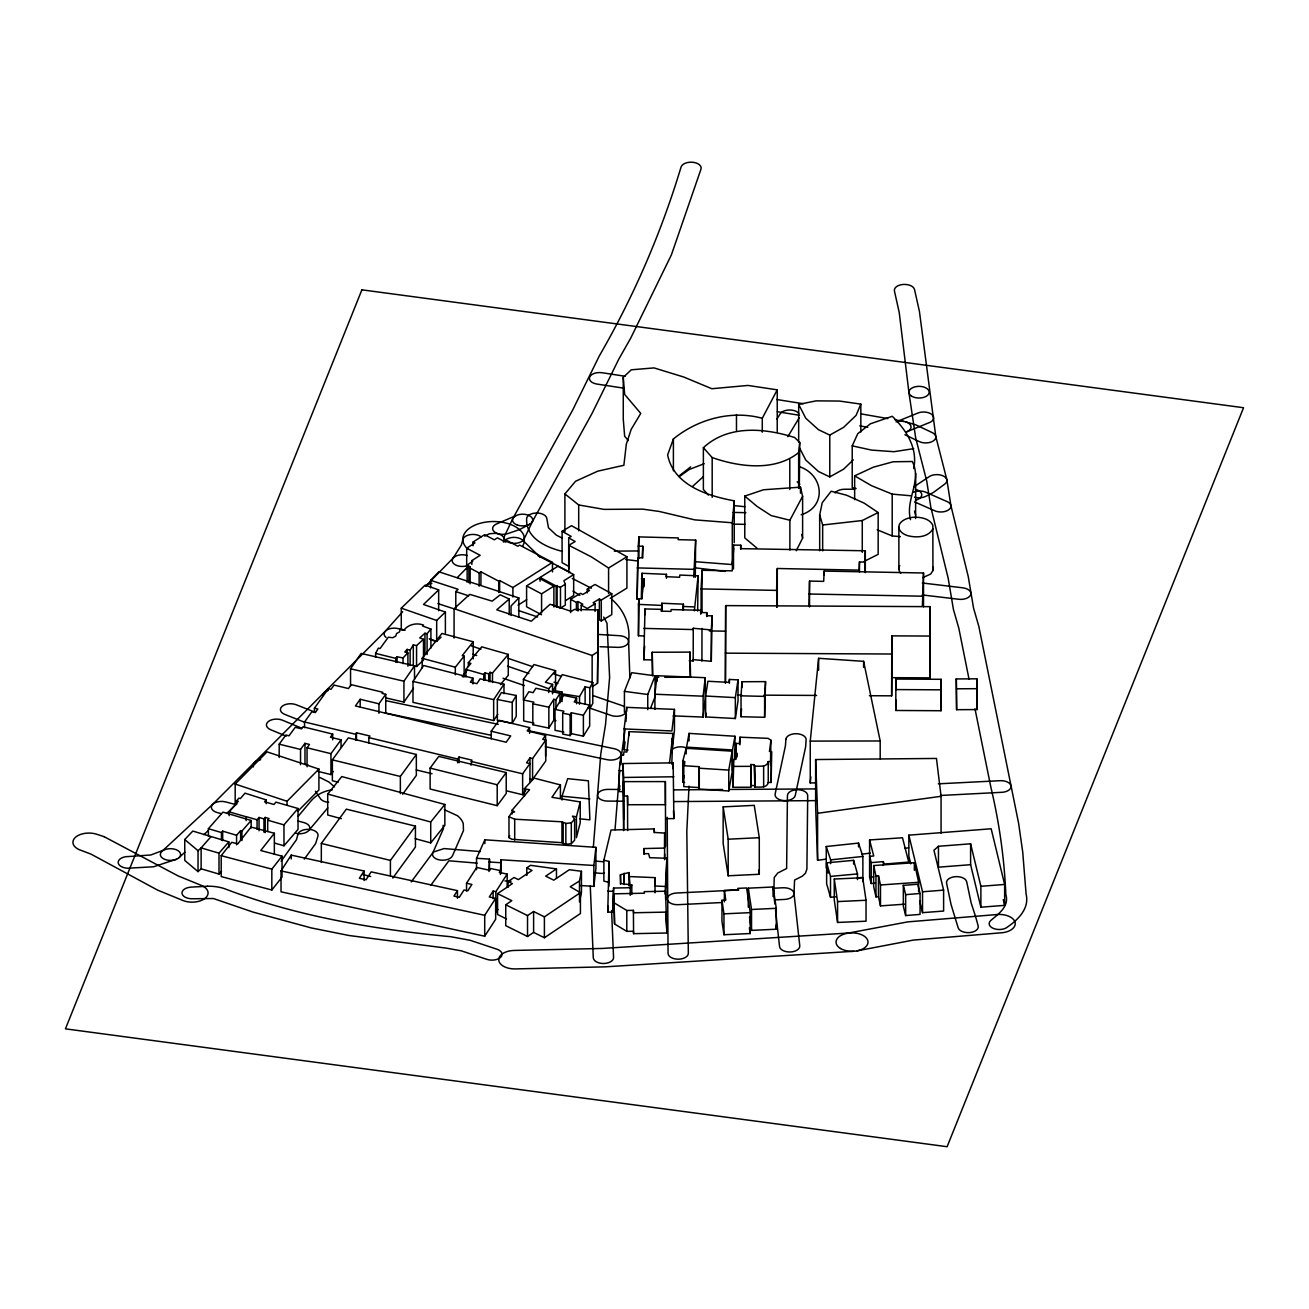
<?xml version="1.0" encoding="UTF-8"?>
<svg xmlns="http://www.w3.org/2000/svg" width="1309" height="1309" viewBox="0 0 1309 1309"><rect width="100%" height="100%" fill="white"/><g stroke="black" fill="none" stroke-linecap="round" stroke-linejoin="round"><path stroke-width="1.5" d="M608.849 886.291L609.012 882.331L603.874 881.137L603.874 860.226L611.041 830.021L654.205 828.908L654.5 832.459L664.677 833.064L664.596 848.068L643.979 848.559L643.766 853.664L648.577 853.664L649.706 857.69L666.87 858.295L665.577 899.316M664.645 859.604L664.677 853.975M725.382 683.02L725.677 605.609L930.224 606.656L930.061 677.866L891.773 677.669L891.773 635.863L930.061 636.059L930.061 677.866M725.464 683.069L725.677 605.609M869.356 695.717L891.658 695.832L891.773 635.863M891.658 695.832L891.773 677.669M930.061 636.059L930.224 606.656M941.007 710.738L941.007 689.827L895.798 689.581L895.88 679.06L941.089 679.306L941.007 710.738L895.798 710.476L895.88 699.955M941.007 689.827L941.089 679.306M592.143 686.832L597.509 683.298L598.213 609.912L574.242 609.47L571.329 611.401L550.107 604.267L531.323 621.219L496.749 609.814L509.217 599.015L500.218 594.81L492.168 601.142L469.751 594.368L454.076 608.685L454.076 638.072M597.509 683.298L598.213 609.912M854.646 499.743L854.646 475.854L873.381 467.166L893.196 461.766L912.291 461.504C922.354 481.058 905.043 499.318 910.524 519.64M915.596 518.56L915.678 473.236M734.84 753.231L736.918 753.379L735.985 759.302L733.547 759.547L733.122 787.298L750.777 787.233L750.957 764.521L754.115 764.751L754.966 787.118C759.253 786.807 767.074 788.525 768.236 782.504L771.181 782.438L771.492 751.628L769.447 751.448L770.952 740.223L768.105 738.358L739.978 737.196L739.389 743.561L736.083 743.414L734.84 758.925M771.181 782.438L771.492 751.628M629.874 677.898L628.598 641.263C630.594 625.146 623.918 609.749 611.761 599.375M701.1 588.919L702.033 570.266L732.238 570.855L733.498 545.068L740.747 545.215L740.599 548.651L865.331 550.778L864.774 562.068L859.473 561.97L859.097 570.119L777.301 568.499L776.581 590.392L701.1 588.919L701.1 612.808M809.027 605.952L809.535 581.081L823.672 581.376L824.179 571.068L923.516 572.998L923.516 606.836M630.104 886.078L628.974 872.563L620.433 874.723L620.81 883.559L631.805 884.933L630.234 887.715L613.594 888.042L612.841 912.209L607.752 912.062L609.012 861.437L603.874 860.226M607.752 912.062L607.998 906.106M667.197 817.291L668.065 953.41A10.128 5.858 0 0 0 678.291 959.202A10.128 5.858 0 0 0 688.338 953.296L686.816 831.33L689.009 786.153M922.387 606.149L923.516 572.998M651.718 659.932L643.815 659.736L644.993 608.947L661.372 609.339L661.258 611.156L670.993 611.401L671.108 609.569L700.708 610.272L700.593 612.514L706.778 612.661L706.778 616.572M643.815 628.385L693.181 629.564L693.263 628.255L711.278 629.973L712.129 615.852L706.598 615.721L706.778 612.661M712.129 615.852L711.278 661.34L693.263 659.605L693.181 660.914L689.238 660.816M625.964 721.488L626.373 714.305M643.815 659.736L644.65 646.139M741.041 695.832L741.941 681.744L765.552 681.629L764.62 717.299L741.041 716.727L741.041 695.832L764.62 696.388L765.552 681.629M741.041 716.727L741.548 708.676M665.07 894.063L666.87 858.295M733.122 787.298L733.547 759.547M638.268 557.912L638.268 546.148L642.817 546.262L642.064 557.814L637.827 557.732L637.139 599.26L637.827 557.732M693.705 577.187L695.668 540.093L678.127 539.652L678.242 537.917L638.923 536.903L638.268 546.148M695.275 577.302L695.668 540.093M619.779 770.216L615.034 829.644M620.237 764.374L625.097 729.326M593.337 847.136L600.782 753.984L605.527 724.532L609.618 677.457L607 623.231L603.727 617.079M694.784 561.676L732.287 564.572L732.287 522.766L734.234 500.84C707.449 495.833 673.742 485.328 667.623 454.927L673.399 438.957C697.844 419.011 731.453 409.913 762.28 418.275L777.235 389.853L748.044 385.435L711.818 388.724L683.789 377.041L654.025 367.911L631.282 369.809L623.264 377.319L623.264 419.125L624.655 436.241L628.369 440.626M732.287 564.572L733.711 548.635M750.777 787.233L750.957 764.521M816.243 782.897L810.255 782.913L810.255 741.107L818.616 658.296L863.613 661.34L880.188 740.976L880.188 758.893M810.255 782.913L810.86 776.859M798.654 488.388L798.654 452.554L799.734 442.475L794.678 437.533C764.898 428.059 728.148 424.574 703.375 447.711L703.375 489.501L708.414 495.129M799.308 488.306L799.734 442.475M661.585 611.27L661.83 603.236L683.363 604.169L683.363 610.059M654.909 709.429L654.909 694.228L657.003 675.722L705.224 677.686L705.224 698.597L703.129 717.087L672.99 715.859M703.129 717.087L703.129 696.192L705.224 677.686M579.707 885.489L593.861 886.357L593.861 865.462L595.922 847.332L484.886 839.805L476.525 858.295L476.525 869.683M593.861 886.357L595.922 868.243L595.922 847.332M623.117 791.667L619.173 791.503L619.173 770.592L620.941 755.162L623.559 755.26L623.935 751.89L626.864 752.004L629.22 731.649L672.924 733.465L671.779 764.178M619.173 791.503L619.844 785.711M669.521 762.869L672.924 733.465M624.131 728.933L626.7 707.351L674.462 709.38L671.91 730.962L624.131 728.933L624.131 749.828L628.124 750.008M641.312 598.36L641.966 573.277L666.445 574.34L666.445 578.267M644.224 635.994L638.448 635.749L638.448 604.398L639.119 598.72L641.737 598.835L644.126 578.889L641.312 578.774M624.131 749.828L625.064 741.99M638.448 635.749L639.119 598.72M694.359 610.845L698.122 575.829L679.829 575.044L679.567 577.269L666.15 576.68L666.445 574.34M697.648 611.074L698.122 575.829M683.069 610.37L683.363 604.169M770.445 764.865L770.952 740.223M735.331 718.526L735.331 697.632L738.031 679.895L729.44 679.42L728.982 682.398L707.891 681.253L705.633 696.028L705.633 716.923L735.331 718.526L738.031 700.806L738.031 679.895M705.633 716.923L706.189 713.241M500.414 874.445L500.905 859.784L593.861 865.462M488.977 871.499L489.484 859.097L476.525 858.295M689.041 733.384L686.571 747.128L732.5 749.992L734.954 736.247L689.041 733.384L689.041 740.976M684.574 782.438L682.742 782.307L682.742 761.413L686.178 748.257L732.173 751.186L732.173 772.081L728.753 790.98L699.022 789.098L699.284 766.698L683.805 765.716L683.805 786.611L699.284 787.609L699.284 766.698M682.742 782.307L683.952 775.664M699.022 789.098L699.284 787.609M728.753 790.98L728.753 770.085L732.173 751.186M683.805 765.716L684.574 761.527L682.742 761.413M581.458 871.287L581.458 892.182L579.494 901.885L579.494 880.99L581.458 871.287L569.35 869.716L553.789 880.172L545.673 876.146L556.472 868.914L556.472 878.404M819.679 550.778L819.679 514.944L822.232 502.721L831.182 491.235L846.547 495.195L864.235 503.18L878.159 512.555L878.159 554.361L864.038 561.446M612.841 912.209L613.594 888.042M580.214 801.959L580.214 822.854L576.435 837.695L576.435 816.8L580.214 801.959L551.94 797.296L560.416 784.909L534.137 778.135L524.385 788.738L524.385 796.347M771.181 761.527L768.236 761.593C767.074 767.614 759.253 765.896 754.966 766.207L754.115 764.751M562.036 800.012L562.036 796.216L567.697 778.642L588.396 780.818L589.884 819.843L579.936 818.861M576.435 816.8L572.442 816.162L574.635 819.254L574.635 840.165L571.313 843.732L565.848 844.338L561.954 842.701L511.852 839.282L508.988 837.645L508.988 816.734L511.492 812.922L514.617 811.924L512.048 810.238L529.572 789.736L524.385 788.738M508.988 837.645L509.676 835.584M624.426 712.276L624.426 691.365L631.756 672.695L655.089 675.82L655.089 696.715L650.688 707.924M647.759 709.691L647.759 694.49L655.089 675.82M860.831 404.105L856.086 415.378L843.634 427.339L829.775 435.095L818.485 429.712L805.755 418.226L798.67 404.399L816.096 400.865L839.527 401.061L860.831 404.105L860.831 431.97M512.801 518.626L504.587 535.888A10.128 5.858 0 0 0 511.508 543.137A10.128 5.858 0 0 0 524.058 539.128L532.468 521.457M856.086 488.502L852.224 487.668L852.224 445.862L857.771 433.672L870.387 423.805L892.247 416.295C906.27 429.957 917.936 448.087 913.747 468.557M281.091 861.273L296.472 839.707L297.945 834.275A10.128 5.858 0 0 1 309.513 829.399A10.128 5.858 0 0 1 317.956 836.075L315.633 843.569L304.31 859.129M574.635 819.254L571.313 822.837L565.848 823.443L561.954 821.807L514.699 819.205L508.988 816.734M757.077 548.226L744.772 537.901L744.772 496.095L763.556 489.762L800.47 487.161L802.613 496.307L789.883 520.246L789.883 550.091M796.248 550.778L802.613 538.114L802.613 496.307M375.618 657.2L375.618 653.404L378.317 648.184L380.085 648.511L388.331 637.205L392.716 637.728L395.743 636.092L396.529 633.621L399.556 631.854L400.129 629.154L403.99 630.104C408.244 624.295 417.015 622.462 423.543 625.146L422.545 625.98L430.906 629.073L430.906 648.07M522.798 546.082L524.336 542.139L523.895 535.61A31.187 17.999 0 0 0 515.664 526.856L513.341 525.613A31.285 18.064 0 0 0 505.798 522.978A30.762 17.77 0 0 0 497.24 521.653A31.023 17.917 0 0 0 474.922 525.138L472.565 526.3A30.598 17.672 0 0 0 466.577 530.767A31.04 17.917 0 0 0 465.824 547.015A30.909 17.835 0 0 0 467.984 549.224M512.981 518.266L572.769 409.848L599.309 355.917C633.834 296.259 661.176 232.871 681.105 166.898A10.128 5.858 0 0 1 692.985 162.283A10.128 5.858 0 0 1 700.986 169.139L671.37 254.928L630.774 338.017L618.666 359.402L592.159 413.235L532.288 521.816M579.527 704.226L579.527 696.617L585.107 686.849L589.786 687.749L592.781 682.529L562.232 674.626L553.249 690.367L562.052 692.068L562.052 701.575M512.212 723.337L512.212 702.426L516.237 695.488L501.38 692.576L497.338 699.497L497.338 720.408L512.212 723.337L516.237 716.399L516.237 695.488M561.136 701.264L562.052 692.068M410.126 665.463L410.126 650.262L413.317 644.862L416.557 645.582L423.494 639.299L419.731 637.941L424.95 633.245L427.094 633.654L430.906 629.073M776.973 419.076L780.082 413.922A10.128 5.858 0 0 1 789.065 409.995A10.128 5.858 0 0 1 798.768 413.3M787.838 436.682L799.226 417.767M555.032 709.396L563.639 695.374L576.565 698.073L574.242 701.886L589.655 705.093L583.389 715.254L571.346 712.75L571.346 733.662L570.119 735.609L562.69 734.071L562.69 713.16L563.884 711.212L555.032 709.396L555.032 730.291L563.884 732.124M571.346 733.662L583.389 736.165L589.655 725.988L589.655 705.093M559.99 693.328L555.949 699.775L553.772 699.317L553.772 720.212L548.847 728.099L532.828 724.728L533.876 723.075L523.682 720.915L523.682 700.02L528.836 691.741L533.123 692.641L535.872 688.239L559.99 693.328L559.99 702.818M548.847 728.099L548.847 707.204L553.772 699.317M570.119 735.609L570.119 714.714L571.346 712.75M532.828 724.728L532.828 703.817L533.876 702.164L523.682 700.02M466.544 890.84L466.544 883.248L476.721 867.458L489.681 870.289L490.81 868.538L500.414 870.632L499.285 872.383L507.172 874.101L495.833 891.674L493.117 891.085L489.304 896.976L495.653 898.367L495.653 919.278L484.706 936.213L281.026 891.822L281.026 870.91L291.236 855.121L364.082 870.992L359.37 878.29L366.045 879.746L371.151 871.859L457.446 890.644L457.446 898.252M457.446 890.644L453.945 896.092L459.312 897.27L463.975 890.022L467.771 890.856L471.911 884.426L466.544 883.248M932.941 528.721C928.31 537.606 915.956 537.983 907.366 535.577A17.361 10.014 0 0 1 898.874 527.216A17.05 9.85 0 0 1 914.353 517.202C921.127 517.202 929.554 518.544 932.842 525.285L932.941 570.528L930.699 574.029L922.845 577.613M484.706 936.213L484.706 915.302L495.653 898.367M497.895 909.379L495.833 912.586L495.833 891.674M497.78 714.37L493.657 720.539L412.99 702.344L412.99 681.433L423.641 665.512L473.007 678.209L473.007 683.92M473.007 678.209L470.373 682.153L476.918 683.642L480.125 678.847L503.981 684.231L503.981 693.721M493.657 720.539L493.657 699.628L503.981 684.231M350.55 685.9L350.55 668.801L361.12 653.436L414.511 665.839L414.511 679.142M386.155 697.975L403.941 702.099L403.941 681.204L414.511 665.839M403.941 702.099L413.464 688.272M355.475 739.929L356.473 732.795L369.94 736.034L368.827 737.605L368.827 743.316M471.011 765.192L471.894 760.136L459.05 757.044L457.643 759.007L457.643 762.803M523.404 700.331L523.404 679.42L533.99 664.53L555.556 670.683L555.556 689.696M314.422 711.981L314.422 708.185L328.363 688.665L331.013 689.303L334.04 685.065L348.472 688.55L351.237 684.672L382.866 692.297L382.064 693.41L385.746 694.31L378.955 703.8L360.171 699.284L355.426 705.944L506.158 742.236L510.674 735.903L491.219 731.224L491.219 738.816M491.219 731.224L499.04 720.277L529.572 727.608L527.2 730.913L545.575 735.347L542.728 739.323L545.788 740.06L532.583 758.549L529.998 757.927L526.529 762.803L529.932 763.605L522.635 773.815L522.635 794.727L506.747 790.898M304.555 727.673L304.555 721.979L311.886 711.736L315.305 712.571L317.842 709.003L314.422 708.185M452.979 558.37L461.439 544.839L462.911 539.373A10.128 5.858 0 0 1 470.536 534.596A10.128 5.858 0 0 1 481.107 536.821M529.998 778.839L532.583 779.444L545.788 760.954L545.788 740.06M522.635 794.727L525.76 790.341M279.193 757.486L279.193 744.183L285.869 735.036L288.994 735.822L295.245 727.297L301.528 728.851L303.034 726.79L332.682 734.087L330.424 737.212L341.06 739.83L341.06 747.423M307.059 766.796L307.059 747.783L309.48 744.461L304.981 743.348L300.53 749.435L300.53 764.636M338.197 782.177L332.371 780.753L332.371 759.858L348.341 737.867L416.344 754.475L416.344 775.386L402.648 794.236M400.358 793.581L400.358 776.466L416.344 754.475M318.087 771.41L330.948 774.584L330.948 753.673L341.06 739.83M330.948 774.584L333.206 771.508M321.327 862.435L321.327 843.438L346.329 809.158L415.428 826.143L415.428 847.054L392.798 878.061M390.409 875.623L390.409 860.422L415.428 826.143M430.121 768.105L438.744 756.406L506.223 772.555L506.223 793.467L497.207 805.673L430.121 789.016L430.121 768.105L497.207 784.778L506.223 772.555M411.206 881.922L433.312 852.077L444.062 848.576L480.338 851.586M430.661 885.424L448.889 860.798L477.18 863.138M274.35 833.26L260.736 850.523L282.04 856.168L282.04 877.079L271.83 890.022L221.205 876.588L221.205 855.677L231.742 842.292L237.763 843.896L251.05 827.059L274.35 833.26L274.35 854.172M271.83 890.022L271.83 869.127L282.04 856.168M422.185 667.852L422.185 658.345L441.951 633.441L473.203 641.786L473.203 658.885M473.203 641.786L462.224 655.596L464.139 656.104L464.139 676.998L462.224 676.491M455.319 674.789L455.319 667.197L464.139 656.104M463.435 674.953L467.1 670.355M341.322 818.665L327.708 814.983L327.708 794.072L341.796 776.564L444.847 804.462L444.847 825.357L430.726 842.881L415.182 838.676M430.726 842.881L430.726 821.987L444.847 804.462M395.793 662.174L395.793 658.378L397.085 656.774L403.008 657.952L407.901 652.847L404.759 651.98L407.164 649.395L410.126 650.262M298.207 816.276L310.887 801.124C316.205 794.759 324.125 790.832 332.322 789.802M295.294 833.178A10.128 5.858 0 0 0 308.875 830.397L327.741 807.898M564.899 531.765L564.899 493.935L575.567 481.254L597.788 471.158L623.869 465.284L626.324 444.144L631.167 429.385L640.739 413.415L624.655 394.434L623.264 377.319M488.732 681.531L488.732 673.922L490.057 672.335L492.479 673.039L508.268 654.402L481.761 646.842L468.344 662.681L468.344 666.494M465.873 676.982L465.873 669.374L470.929 663.418L468.344 662.681M483.757 680.156L483.757 674.462L485.083 672.891L488.732 673.922M500.382 684.623L508.268 675.297L508.268 654.402M229.173 815.671L229.173 811.858L238.287 801.272L236.602 800.781L236.602 804.593M257.071 829.284L257.071 819.778L259.035 817.487L263.96 818.894L265.22 817.438L269.098 818.567L267.707 820.187L267.707 831.591M274.939 843.176L283.971 845.794L283.971 824.883L298.027 808.504L275.937 802.139L273.957 804.479L264.549 801.779L266.169 799.914L245.028 793.156L240.365 798.572L238.876 798.146L236.602 800.781M283.971 845.794L298.027 829.415L298.027 808.504M221.466 840.149L221.466 832.557L222.677 831.15L236.569 835.273L240.611 830.659L241.903 831.051L251.181 820.481L222.972 812.136L208.409 828.695L208.409 836.304M201.128 868.816L218.996 874.068L218.996 853.157L228.83 841.883L192.816 831.068L184.749 839.527L184.749 860.422L198.035 871.614L201.128 868.816L201.128 847.905L210.994 836.647M218.996 874.068L221.45 871.254M555.556 670.683L545.395 682.267L552.562 684.378L552.562 693.885M548.7 692.559L548.7 688.763L552.562 684.378M402.697 611.728L385.321 631.167L212.794 804.25L161.874 851.439A10.128 5.858 0 0 0 168.877 860.324A10.128 5.858 0 0 0 180.315 853.141A10.128 5.858 0 0 0 164.41 849.852L150.862 854.973L128.707 856.528A10.128 5.858 0 0 0 118.17 862.14A10.128 5.858 0 0 0 127.873 868.227L153.578 866.771L176.519 859.228M692.657 486.359L703.228 476.738M430.628 587.921L430.628 580.312L438.908 571.82L518.839 597.951L511.034 605.985L511.034 615.492M503.474 542.057L504.178 538.457L503 536.51A10.668 6.152 0 0 0 495.358 533.319L489.37 533.761L484.674 536.101M455.794 608.718L455.794 591.603L458.068 589.279L430.628 580.312M425.621 586.088L453.519 557.716M457.234 577.629L468.36 566.322M235.178 804.97L235.178 784.058L267.036 751.857L318.905 769.07L318.905 789.981L298.125 810.975M287.031 805.068L287.031 801.272L318.905 769.07M236.029 804.397L227.177 813.053M246.157 820.579L246.272 816.669L257.071 819.778M405.005 630.349L401.274 629.056L401.274 608.161L425.147 585.139L438.662 589.868L438.662 610.763M438.662 589.868L423.494 604.463L445.387 612.056L445.387 632.967M429.221 638.776L436.682 641.361L436.682 620.466L445.387 612.056M436.682 641.361L441.035 637.172M853.321 459.852L843.634 469.146L829.775 476.901L818.485 471.518L805.755 460.032L799.554 447.923M179.071 857.624L184.896 852.224M203.844 834.667L208.229 830.61M679.518 475.625L690.694 466.871M198.035 871.614L198.035 850.719L201.128 847.905L218.996 853.157M413.317 644.862L413.317 665.757L416.557 666.477L423.494 660.194M910.737 863.875L908.839 856.053L908.839 835.158L991.175 828.777L1004.641 884.459L1004.641 905.37L980.883 907.202L980.883 886.291L970.607 843.798L938.455 846.285L933.955 850.277L943.609 890.136L943.609 911.048L922.534 912.668L919.703 900.968M703.375 447.711L712.178 457.561C739.209 467.068 774.977 471.731 798.654 452.554M679.093 476.721L689.238 469.506L704.177 463.713M508.105 887.224L508.105 881.53L514.061 877.505L518.348 879.632L532.01 870.452L526.791 867.851L526.791 875.459M526.791 867.851L530.554 865.314L556.472 868.914M506.468 918.934L497.567 914.516L497.567 893.605L512.375 883.657L508.105 881.53M579.494 880.99L570.217 886.782L580.427 892.64L544.397 916.856L533.614 911.506L533.614 932.401L527.527 936.491L505.749 925.676L505.749 904.764L511.819 900.69L497.567 893.605M527.527 936.491L527.527 915.58L533.614 911.506M533.614 932.401L544.397 937.751L580.427 913.535L580.427 892.64M454.076 608.685L592.143 655.482L597.509 651.947M498.713 592.568L498.713 581.163L499.629 580.558L512.899 587.528L552.48 562.395L519.64 545.133L517.873 546.246L507.532 540.813L505.536 542.09L497.453 537.852L494.327 539.832L484.575 534.694L473.122 541.975L473.122 545.771M468.884 582.718L468.884 567.517L470.144 566.715L467.149 565.161L467.149 582.26M466.675 569.104L466.675 548.209L474.954 542.94L473.122 541.975M471.845 564.408L471.845 560.612L480.174 555.311L466.675 548.209M467.149 565.161L472.745 561.07L471.845 560.612M518.069 605.151L526.66 599.686M479.143 586.236L479.143 572.933L480.927 571.804L498.713 581.163M552.627 605.02L560.481 608.145L560.481 587.25L565.308 584.207L563.901 580.721L573.669 574.586L557.945 566.241L540.093 577.449L540.093 581.261M560.481 608.145L565.308 605.102L565.308 584.207M541.582 614.772L526.594 606.803L526.594 585.908L538.899 578.153L553.887 586.105L553.887 607.016M541.582 612.857L541.582 593.861L553.887 586.105M565.537 600.602L573.669 595.497L573.669 574.586M608.587 593.484L608.587 568.008L626.913 556.75L571.509 525.694L562.085 531.307L562.085 562.657L568.139 566.061M610.256 598.344L626.913 588.101L626.913 556.75M556.21 606.934L556.21 586.023L560.481 587.25M570.626 612.612L570.626 599.309L580.525 593.304L582.767 594.531L589.574 590.408L587.266 589.132L587.266 592.928M587.266 589.132L594.973 584.468L611.778 593.713L601.289 600.046L599.358 598.982L593.141 602.745L595.071 603.825L595.071 611.418M595.071 603.825L587.365 608.505L581.212 605.134L581.212 610.828M599.358 598.982L599.358 619.877L601.289 620.941L611.778 614.608L611.778 593.713M576.402 610.076L576.402 602.484L577.973 601.535L582.8 604.185L581.212 605.134M568.81 572.737L568.81 545.297L575.175 541.517L568.695 537.868L568.695 569.235M568.695 537.868L571.182 536.395L562.085 531.307M515.697 515.779L497.584 523.502A10.128 5.858 0 0 0 493.984 531.503A10.128 5.858 0 0 0 507.843 533.581L519.608 529.54L529.589 524.304M819.679 514.944L822.657 525.007L862.271 520.524L878.159 512.555M914.042 486.735L928.457 477.163A10.128 5.858 0 0 1 942.529 475.609A10.128 5.858 0 0 1 945.196 483.741L933.432 492.462L925.725 496.373A10.128 5.858 0 0 1 914.549 497.175M801.173 514.764C827.223 506.779 823.672 474.66 799.504 466.74M896.06 421.907L916.791 413.497A10.128 5.858 0 0 1 931.108 413.939A10.128 5.858 0 0 1 930.339 422.202L905.844 432.166M846.988 933.333L907.742 921.88L995.773 914.647A16.003 9.245 0 0 1 1014.868 921.667A16.003 9.245 0 0 1 1002.727 932.679L913.289 940.091L857.051 950.858M913.747 448.643L893.9 451.703L871.499 450.083L852.224 445.862M817.601 860.308L817.601 813.282L941.073 796.314L936.459 758.451L815.638 759.547L815.638 806.573L817.601 860.308L825.701 859.195M862.124 854.188L870.223 853.075M904.65 848.347L908.691 847.79M828.122 873.152L826.257 867.425L826.257 846.514L858.508 843.094L862.876 856.446L862.876 877.357L856.839 877.995M826.257 846.514L830.626 859.882L862.876 856.446M836.287 896.763L830.511 897.303L826.634 883.739L826.634 862.827L853.632 860.34L857.493 873.921L857.493 879.615M826.634 862.827L830.511 876.392L857.493 873.921M869.585 839.936L873.725 856.004L869.601 856.348L871.221 862.615L883.362 861.617L884 864.104L908.741 862.058L902.506 837.776L869.585 839.936L869.601 877.259L873.725 876.899M869.601 877.259L871.221 883.51L875.263 883.182M903.341 885.375L905.664 894.652L920.063 893.474L920.063 914.386L905.664 915.564L903.341 906.286L903.341 885.375L917.707 884.229L920.063 893.474M980.883 907.202L970.607 864.693L938.455 867.18L938.455 846.285M980.883 886.291L1004.641 884.459M908.839 835.158L922.534 891.773L943.609 890.136M904.584 904.192L880.482 905.893L878.486 896.698L875.966 896.878L873.659 886.455L873.659 865.56L914.353 862.696L918.64 882.299L918.64 891.805M873.659 865.56L875.966 875.983L878.486 875.803L880.482 884.982L880.482 905.893M880.482 884.982L918.64 882.299M850.228 932.924L602.156 948.452L514.192 950.449A16.003 9.245 0 0 0 498.745 960.004A16.003 9.245 0 0 0 515.271 968.922L605.151 966.844L853.812 951.283M723.157 806.868L754.246 805.362L759.285 837.695L759.285 874.265L728.18 875.786L723.157 843.438L723.157 806.868L728.18 839.2L728.18 875.786M728.18 839.2L759.285 837.695M738.783 889.956L676.475 893.016A10.128 5.858 0 0 0 667.23 899.348A10.128 5.858 0 0 0 678.193 904.683L722.421 902.506M772.948 888.271L783.011 887.764A10.128 5.858 0 0 1 793.958 893.098A10.128 5.858 0 0 1 784.729 899.43L774.683 899.921M748.29 907.17L748.29 888.173L773.079 886.995L776.286 908.315L776.286 929.21L751.53 930.388L749.468 916.824M748.29 888.173L751.53 909.477L776.286 908.315M721.963 900.314L723.959 913.846L750.253 912.635L750.253 933.53L723.959 934.741L721.963 921.209L721.963 900.314L725.791 900.134L724.368 890.48L738.047 889.875L737.818 888.353L746.605 887.96L750.253 912.635M834.258 879.026L862.713 877.734L866.034 900.281L866.034 921.192L837.58 922.469L834.258 899.938L834.258 879.026L837.58 901.574L837.58 922.469M837.58 901.574L866.034 900.281M816.096 788.918L728.655 789.458M938.34 783.829L999.242 780.737A10.128 5.858 0 0 1 1010.924 785.531A10.128 5.858 0 0 1 1002.612 792.272L940.467 795.479M816.587 800.633L674.184 801.583M613.905 893.834L644.372 893.213L644.257 891.642L665.496 891.216L666.936 933.006L633.572 933.661L633.409 931.239L626.798 931.37L614.543 923.99L613.905 893.834L614.543 923.99M614.543 903.095L626.798 910.475L633.409 910.344L633.572 912.766L666.936 912.095M623.64 819.254L622.937 763.556L673.17 762.869L673.873 818.583L665.839 818.681M622.937 763.556L623.64 777.448L673.873 776.777M722.617 789.507L674.315 789.883M614.232 551.122L638.612 550.958M956.306 678.946L976.841 678.815L977.119 688.681L977.119 709.576L956.601 709.691L956.306 678.946L956.601 709.691M854.597 489.206L844.436 489.255A10.128 5.858 0 0 0 835.126 492.904M652.406 675.673L652.242 652.275L690.007 652.111L690.579 677.178L664.727 677.309M654.795 677.358L658.771 677.342M956.601 688.796L977.119 688.681M733.122 766.403L750.777 766.338M810.255 741.107L880.188 740.976M665.626 804.691L627.649 804.724L627.535 796.036L623.689 796.036L623.493 781.62L665.365 781.588L665.626 846.498M725.382 653.158L891.658 654.025M737.556 695.03L741.614 695.046M763.916 695.161L816.636 695.439M619.893 789.474L607.785 789.392A10.128 5.858 0 0 0 597.526 795.152A10.128 5.858 0 0 0 607.523 801.092L623.689 801.206M733.171 512.424L745.917 512.67M733.498 524.124L745.148 524.353M809.027 594.008L922.387 596.2M709.249 630.889L725.579 631.2M637.139 567.91L693.705 569.35M607.752 891.151L612.841 891.298M654.909 694.228L703.129 696.192M619.173 770.592L623.117 770.772M638.448 604.398L661.585 605.396M683.069 606.46L694.359 606.934M630.104 876.588L655.04 877.635L655.138 886.013L665.07 886.455M705.633 696.028L735.331 697.632M488.977 861.993L500.414 862.696M504.947 880.941L511.017 881.301M699.022 768.203L728.753 770.085M750.957 785.416L754.115 785.645M732.287 522.766L694.784 519.869L659.196 511.443L642.67 509.136L604.071 509.381L578.693 504.947L564.899 493.935M599.997 646.728L617.946 647.35A10.128 5.858 0 0 0 628.582 641.803A10.128 5.858 0 0 0 618.977 635.667L597.689 634.407M595.219 861.077L603.285 861.747M594.351 872.825L600.406 873.332A10.128 5.858 0 0 0 604.365 873.201M854.646 475.854L871.549 485.704L892.198 494.115L910.524 495.751M877.177 529.801L892.198 535.921L900.347 536.657M562.036 796.216L589.884 798.932M733.694 505.569L744.87 506.73M922.289 582.98L962.851 587.823A10.128 5.858 0 0 1 970.722 594.728A10.128 5.858 0 0 1 958.744 599.277L922.191 594.924M625.702 559.532L637.892 560.988M694.752 567.779L725.219 571.411M624.426 691.365L647.759 694.49M625.064 376.256L602.124 372.738A10.128 5.858 0 0 0 589.721 376.894A10.128 5.858 0 0 0 596.92 384.061L623.886 388.184M776.646 399.507L803.235 403.712M777.35 411.713L799.504 415.297M895.078 419.878L903.914 421.433M861.584 413.971L887.747 418.569M859.751 425.883L867.769 427.29M579.527 696.617L561.136 693.655M497.338 699.497L512.212 702.426M562.69 713.16L570.119 714.714M532.828 703.817L548.847 707.204M553.772 720.212L555.949 720.67M386.204 700.724L498.287 724.319M530.309 731.06L614.363 748.748A10.128 5.858 0 0 1 620.417 756.258A10.128 5.858 0 0 1 607.425 759.744L545.378 746.686M385.271 712.98L491.35 735.314M281.026 870.91L484.706 915.302M412.99 681.433L493.657 699.628M350.55 668.801L403.941 681.204M471.011 761.396L522.635 773.815M304.555 721.979L355.475 734.234M368.827 737.605L457.643 759.007M416.197 769.921L431.986 773.717M562.395 551.4C546.737 547.506 526.234 538.654 526.611 519.477A10.128 5.858 0 0 1 535.643 513.046A10.128 5.858 0 0 1 546.769 518.266L548.471 527.772L556.39 535.185L562.412 538.179M332.371 759.858L400.358 776.466M375.618 653.404L395.793 658.378M307.059 747.783L330.948 753.673M279.193 744.183L300.53 749.435M321.327 843.438L390.409 860.422M362.773 874.527L370.676 876.474M307.991 764.996L304.981 764.243L304.981 743.348M789.883 520.246L771.148 515.566L757.077 506.419L744.772 496.095M235.473 804.511L225.704 801.926A10.128 5.858 0 0 0 212.271 804.822A10.128 5.858 0 0 0 217.278 812.578L221.188 813.609M298.059 821.038L303.917 822.592A10.128 5.858 0 0 1 308.875 830.397M221.205 855.677L271.83 869.127M422.185 658.345L455.319 667.197M327.708 794.072L430.726 821.987M465.873 669.374L483.757 674.462M267.707 820.187L283.971 824.883M229.173 811.858L246.157 816.767M905.517 421.809L916.087 424.967L932.63 432.804A10.128 5.858 0 0 1 933.121 441.084A10.128 5.858 0 0 1 918.803 441.362L904.912 434.752M208.409 828.695L221.466 832.557M444.34 809.698L457.381 815.687A32.61 18.817 0 0 1 463.255 823.574L463.468 830.593L452.456 855.808A10.128 5.858 0 0 1 440.151 860.046A10.128 5.858 0 0 1 432.804 852.944L443.44 828.597L443.113 825.259M455.794 591.603L468.638 595.808M437.942 603.613L454.403 608.996M235.178 784.058L287.031 801.272M518.429 610.501L537.672 616.981M471.338 645.893L480.927 649.133M507.777 658.231L532.698 666.69M553.789 673.84L561.463 676.442M914.566 501.92L933.824 510.363A10.128 5.858 0 0 0 948.141 510.199A10.128 5.858 0 0 0 947.863 501.936L924.89 491.84A10.128 5.858 0 0 0 913.649 492.2M403.27 630.284L399.409 628.958A10.128 5.858 0 0 0 386.695 630.054A10.128 5.858 0 0 0 386.09 637.467M430.334 639.594L436.126 641.59M472.844 654.222L476.705 655.547M507.63 666.199L528.885 673.513M554.018 682.153L557.879 683.494M592.666 695.455L621.644 705.436A10.128 5.858 0 0 1 624.589 706.975M503.049 678.242L524.304 685.556M588.085 707.514L611.27 715.483A10.128 5.858 0 0 0 626.487 711.311M401.274 608.161L436.682 620.466M523.404 679.42L548.7 688.763M314.716 712.063L296.243 704.766A10.128 5.858 0 0 0 282.155 706.287A10.128 5.858 0 0 0 284.789 714.419L305.112 722.453M301.545 728.131L282.449 720.195A10.128 5.858 0 0 0 268.312 721.521A10.128 5.858 0 0 0 270.603 729.686L286.229 736.182M319.969 777.513L328.903 782.013L334.531 786.856M505.749 904.764L527.527 915.58M538.179 555.834L570.233 572.328M568.81 545.297L591.39 556.881L608.587 568.008M572.295 578.431L591.39 588.232M468.884 567.517L479.143 572.933M540.093 577.449L556.21 586.023M526.594 585.908L541.582 593.861M570.626 599.309L576.402 602.484M572.998 591.128L579.838 595.333M184.749 839.527L198.035 850.719M315.404 791.241L320.05 798.097A10.128 5.858 0 0 0 328.624 802.319M540.192 557.209L523.093 540.666A10.128 5.858 0 0 0 513.373 537.377A10.128 5.858 0 0 0 504.39 541.304M797.214 481.81L799.734 484.281M914.549 511.132L915.678 515.042M1003.25 899.61L1004.641 905.37M801.763 534.448L802.613 538.114M969.053 679.273L958.777 628.025L953.443 609.536L948.158 578.169L930.781 506.976L926.739 481.139L915.678 437.942L908.953 392.765M974.992 708.84L990.864 787.2A1669.433 963.833 0 0 1 1005.836 894.44C1009.468 906.499 998.636 913.813 990.684 920.554A10.128 5.858 0 0 0 993.858 928.621A10.128 5.858 0 0 0 1007.832 926.788C1018.484 919.311 1029.627 908.233 1026.092 893.998L1022.722 852.061L1018.615 823.328L978.87 626.536L973.569 608.161L968.267 576.68L950.89 505.47L946.832 479.601L935.788 436.47L919.425 311.395L914.516 289.485A10.128 5.858 0 0 0 903.161 284.446A10.128 5.858 0 0 0 894.423 290.991L899.218 312.393L908.937 392.585M758.647 870.223L759.285 874.265M775.697 925.332L776.286 929.21M749.403 927.836L750.253 933.53M774.863 904.077L773.75 893.965L774.241 877.505L777.726 873.038L786.627 868.505L787.445 795.496A10.128 5.858 0 0 1 797.688 789.703A10.128 5.858 0 0 1 807.702 795.627L806.9 869.127L805.444 873.234L802.286 876.196L794.563 880.073L794.007 893.523L799.766 945.769A10.128 5.858 0 0 1 790.309 951.987A10.128 5.858 0 0 1 779.542 946.505L775.533 910.131M665.626 914.026L666.936 933.006M673.481 810.631L673.873 818.583M611.581 910.54L613.561 957.517A10.128 5.858 0 0 1 603.678 963.506A10.128 5.858 0 0 1 593.288 957.812L590.261 885.964M815.638 759.547L817.601 813.282M932.842 567.092L932.941 570.528M977.119 709.576L976.841 678.815M690.187 675.509L690.007 652.111M652.242 652.275L652.749 675.444M623.591 830.626L623.493 781.62M970.607 843.798L970.607 864.693M941.073 796.314L941.073 833.129M922.534 891.773L922.534 912.668M914.353 862.696L914.353 870.305M905.664 894.652L905.664 915.564M898.874 527.216L898.874 569.022A17.361 10.014 0 0 0 900.739 573.309M895.88 679.06L895.798 710.476M892.198 494.115L892.198 535.921M883.362 861.617L883.362 865.413M878.486 875.803L878.486 896.698M875.966 875.983L875.966 896.878M871.221 862.615L871.221 883.51M865.331 550.778L865.331 572.671M864.774 562.068L864.774 572.017M863.613 661.34L863.613 667.312M862.713 877.734L862.713 881.53M862.271 520.524L862.271 552.382M859.473 561.97L859.473 571.918M858.508 843.094L858.508 846.89M853.632 860.34L853.632 864.153M830.626 859.882L830.626 863.678M830.511 876.392L830.511 897.303M829.775 435.095L829.775 476.901M824.179 571.068L824.179 575.044M822.657 525.007L822.657 550.893M818.616 658.296L818.616 670.241M809.535 581.081L809.535 606.967M800.47 487.161L800.47 493.133M798.67 404.399L798.67 442.213M789.802 459.606L789.802 489.468M777.235 389.853L777.235 431.659M777.301 568.499L777.301 606.329M777.022 579.298L777.022 607.163M776.744 579.282L776.744 607.147M773.079 886.995L773.079 896.501M768.236 761.593L768.236 782.504M764.62 696.388L764.62 717.299M763.638 765.994L763.638 786.905M762.28 418.275L762.28 432.199M754.966 766.207L754.966 787.118M751.53 909.477L751.53 930.388M741.941 681.744L741.941 687.438M740.747 545.215L740.747 549.207M739.978 737.196L739.978 744.788M736.918 753.379L736.918 757.175M736.476 414.528L736.476 430.448M736.083 743.414L736.083 752.92M734.954 736.247L734.954 757.158M734.234 500.84L734.234 542.646M733.498 545.068L733.498 568.957M732.5 749.992L732.5 770.886M729.44 679.42L729.44 683.216M724.368 890.48L724.368 901.885M723.959 913.846L723.959 934.741M712.178 457.561L712.178 497.371M711.278 629.973L711.278 661.34M702.033 570.266L702.033 612.072M701.984 628.467L701.919 661.11M700.708 610.272L700.708 614.199M693.263 628.255L693.181 660.914M686.178 748.257L686.178 753.951M684.574 761.527L684.574 765.34M674.462 709.38L674.462 730.291L671.91 751.857L671.91 738.554M673.399 438.957L673.399 470.815M673.17 762.869L673.17 768.841M665.365 781.588L665.365 803.481M664.677 833.064L664.596 859.473M661.83 603.236L661.83 611.074M657.003 675.722L657.003 681.433M655.04 877.635L655.04 892.836M654.205 828.908L654.205 832.704M644.993 608.947L644.993 614.821M644.126 578.889L644.126 586.727M643.979 848.559L643.979 854.27M642.817 546.262L642.817 558.01M641.966 573.277L641.966 598.753M638.923 536.903L638.923 558.452M633.409 910.344L633.572 933.661M631.805 884.933L631.805 894.44M630.234 887.715L630.234 895.323M629.22 731.649L629.22 735.462M628.974 872.563L628.974 885.866M627.535 796.036L627.649 830.593M626.7 707.351L626.7 711.147M626.798 910.475L626.798 931.37M624.164 873.185L624.164 884.573M624.098 874.396L624.098 883.886M623.64 777.448L623.689 829.873M620.941 755.162L620.941 764.652M620.433 874.723L620.433 884.229M609.012 861.437L609.012 882.331M601.289 600.046L601.289 620.941M592.781 682.529L592.781 703.44L589.786 708.644L589.786 687.749M592.143 655.482L592.143 682.922M585.107 686.849L585.107 703.947M583.389 715.254L583.389 736.165M578.693 504.947L578.693 530.832M577.973 601.535L577.973 611.041M576.565 698.073L576.565 703.784M571.313 822.837L571.313 843.732M565.848 823.443L565.848 844.338M563.197 822.854L563.197 843.765M561.954 821.807L561.954 842.701M560.416 784.909L560.416 798.212M557.127 585.467L557.127 606.378M555.949 699.775L555.949 709.282M552.48 562.395L552.48 571.902M545.575 735.347L545.575 756.242M544.397 916.856L544.397 937.751M532.583 758.549L532.583 779.444M529.998 757.927L529.932 782.618M529.572 727.608L529.572 733.318M518.839 597.951L518.839 616.948M514.699 819.205L514.699 840.1M512.899 587.528L512.899 597.035M512.048 810.238L512.048 814.034M509.217 599.015L509.217 614.706M507.172 874.101L507.172 887.404M500.905 859.784L500.905 873.087M499.629 580.558L499.629 591.963M497.207 784.778L497.207 805.673M493.117 891.085L493.117 898.678M492.479 673.039L492.479 682.545M490.057 672.335L490.057 681.842M489.484 859.097L489.484 870.501M485.083 672.891L485.083 680.484M484.886 839.805L484.886 843.618M480.927 571.804L480.927 585.107M470.144 566.715L470.144 583.814M459.05 757.044L459.05 762.738M427.094 633.654L427.094 654.549M424.95 633.245L424.95 654.156M423.494 639.299L423.494 658.296M416.557 645.582L416.557 666.477M407.901 652.847L407.901 666.15M407.164 649.395L407.164 653.191M403.008 657.952L403.008 663.663M397.085 656.774L397.085 662.485M385.746 694.31L385.746 713.323M378.955 703.8L378.955 713.29M364.082 870.992L364.082 880.499M360.171 699.284L360.171 706.893M356.473 732.795L356.473 740.403M332.682 734.087L332.682 739.798M291.236 855.121L291.236 858.917M266.169 799.914L266.169 803.71M265.22 817.438L265.22 832.639M263.96 818.894L263.96 832.197M259.035 817.487L259.035 830.79M251.181 820.481L251.181 828.073M241.903 831.051L241.903 840.542M240.611 830.659L240.611 840.149M236.569 835.273L236.569 844.78M228.83 841.883L228.83 847.594M222.677 831.15L222.677 840.656M915.433 489.37A10.128 5.858 0 0 1 921.765 494.753A10.128 5.858 0 0 1 915.58 500.185M322.587 695.93A10.128 5.858 0 0 1 328.428 690.383M425.67 586.039A10.128 5.858 0 0 1 431.855 583.323M671.386 750.27A10.128 5.858 0 0 1 688.01 748.666M897.778 421.465A10.128 5.858 0 0 1 910.262 424.738A10.128 5.858 0 0 1 905.681 432.199M898.858 569.022A17.05 9.85 0 0 1 899.79 565.603M466.233 566.012A10.128 5.858 0 0 1 452.227 560.252A10.128 5.858 0 0 1 467.346 555.523M253.455 766.878A10.128 5.858 0 0 1 260.622 759.711M785.875 739.34L785.449 745.705L775.124 794.072A10.128 5.858 0 0 0 783.944 800.601A10.128 5.858 0 0 0 795.234 795.512L805.624 746.899L806.131 739.781A10.128 5.858 0 0 0 796.379 733.711A10.128 5.858 0 0 0 785.875 739.34M361.889 289.829L65.45 1028.841L947.111 1146.717L1243.55 407.721L361.889 289.829M207.558 886.242L191.163 887.109A10.128 5.858 0 0 0 182.016 893.474A10.128 5.858 0 0 0 193.028 898.759L213.351 898.514L253.128 912.111L311.215 927.917L348.963 935.493L446.271 948.125L461.439 950.874L486.621 959.268A10.128 5.858 0 0 0 500.578 957.37A10.128 5.858 0 0 0 497.273 949.32L470.209 940.304L450.901 936.737C374.227 929.292 297.421 916.611 225.213 888.926A30.729 17.737 0 0 0 221.09 887.682A32.561 18.801 0 0 0 216.819 886.831A30.287 17.492 0 0 0 209.096 886.226L207.558 886.242M104.082 836.664L96.833 834.275A16.003 9.245 0 0 0 75.006 837.744A16.003 9.245 0 0 0 81.011 850.343L90.975 854.106L157.653 890.136L182.884 900.477A16.003 9.245 0 0 0 205.169 898.252A16.003 9.245 0 0 0 201.324 885.391L178.204 875.966L104.082 836.664M975.516 916.316L971.163 903.014L966.696 881.775A10.128 5.858 0 0 0 955.455 876.654A10.128 5.858 0 0 0 946.571 883.15L951.087 904.634L958.139 927.721A10.128 5.858 0 0 0 969.74 932.581A10.128 5.858 0 0 0 978.167 925.888L975.516 916.316M840.493 948.501A16.003 9.245 0 0 0 867.392 944.656A16.003 9.245 0 0 0 848.167 933.137A16.003 9.245 0 0 0 840.493 948.501M517.3 525.024A10.128 5.858 0 0 0 532.763 520.213A10.128 5.858 0 0 0 517.84 514.895A10.128 5.858 0 0 0 517.3 525.024M911.457 396.054A10.128 5.858 0 0 0 928.654 394.042A10.128 5.858 0 0 0 917.02 386.45A10.128 5.858 0 0 0 911.457 396.054"/></g></svg>
